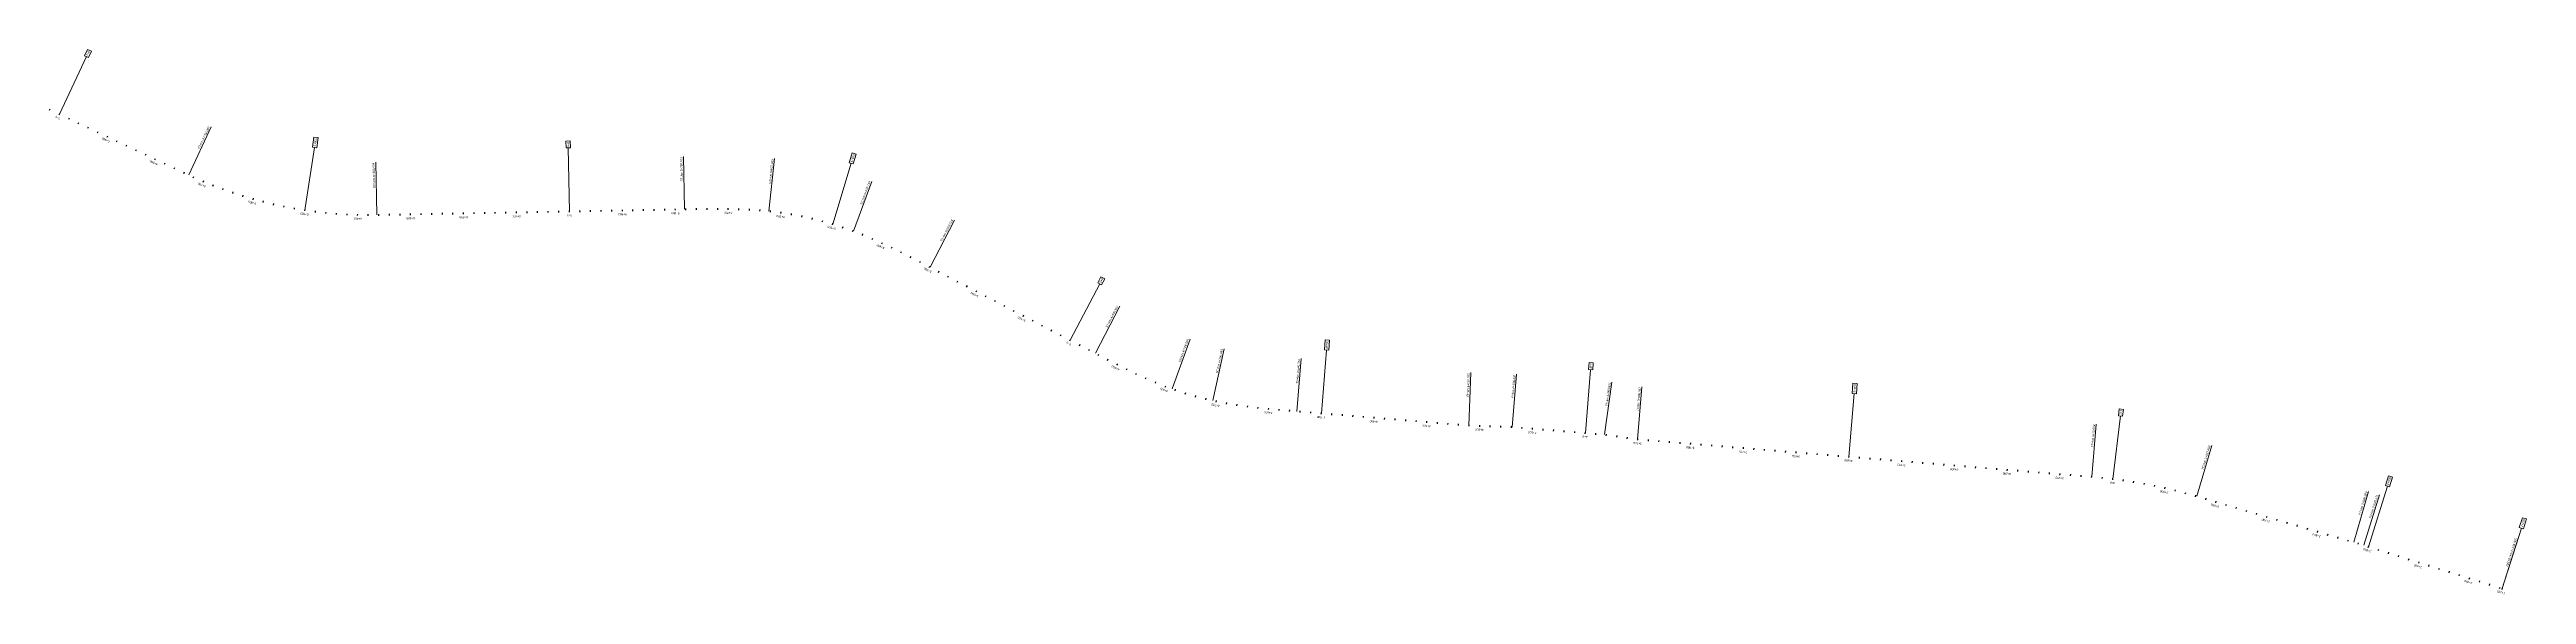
# Model space of a CAD drawing. Header units: metres. Extents: x 286368 to 330619, y 7396693 to 7466163.
# Drawn here: x 325942 to 330619, y 7396693 to 7397723 of the extents above; entities that cross this region are included whole.
import ezdxf

# ---------------------------------------------------------------- set-up
doc = ezdxf.new("R2010")
doc.units = ezdxf.units.M
doc.header["$MEASUREMENT"] = 0
for name, color, linetype, lineweight in [('U-HZ-ESTACAS', 3, 'Continuous', 30), ('U-HZ-KM', 1, 'Continuous', 20), ('U-HZ-NOTAVEIS', 2, 'Continuous', 30)]:
    doc.layers.add(name, color=color, linetype=linetype, lineweight=lineweight)
doc.layers.add('U-HZ-TRAÇO', color=3, linetype='TIC_LINE')
doc.styles.add('ARIAL', font='arial.ttf')
doc.styles.get("Standard").update_dxf_attribs({"font": 'arial.ttf'})
doc.linetypes.add('TIC_LINE', pattern='A,3.5,-0.25,["TIC",Standard,S=0.175,R=0,X=-0.05,Y=-0.1],-0.5', length=4.25)

# ---------------------------------------------------------------- blocks, each defined once
blk = doc.blocks.new('AeccTick (TIC)')
at = {"layer": 'U-HZ-TRAÇO', "lineweight": -2}
blk.add_line((0, 0.75), (0, -0.75), dxfattribs=at)

msp = doc.modelspace()

# ---------------------------------------------------------------- linework, layer by layer
at = {"layer": 'U-HZ-KM', "color": 1, "linetype": 'Continuous', "lineweight": 0}
for p, q in [((325960.3, 7397600.9), (326011.4, 7397709.5)), ((326013.2, 7397722.9), (326007.7, 7397711.2)), ((326007.7, 7397711.2), (326015.1, 7397707.7)), ((326020.6, 7397719.5), (326013.2, 7397722.9)), ((326015.1, 7397707.7), (326020.6, 7397719.5)), ((326441, 7397557.5), (326438.1, 7397538.5)), ((326449, 7397556.3), (326441, 7397557.5)), ((326446.1, 7397537.3), (326449, 7397556.3)), ((326424, 7397419.3), (326442.1, 7397537.9)), ((326438.1, 7397538.5), (326446.1, 7397537.3)), ((326925, 7397550), (326916.9, 7397549.8)), ((326916.9, 7397549.8), (326917.2, 7397536.8)), ((326917.2, 7397536.8), (326925.3, 7397537)), ((326923.4, 7397416.9), (326921.2, 7397536.9)), ((326925.3, 7397537), (326925, 7397550)), ((327420.6, 7397393), (327455.4, 7397507.8)), ((327457.1, 7397527.4), (327451.5, 7397509)), ((327451.5, 7397509), (327459.2, 7397506.7)), ((327464.8, 7397525), (327457.1, 7397527.4)), ((327459.2, 7397506.7), (327464.8, 7397525)), ((327869.3, 7397173.7), (327924.8, 7397280.1)), ((327927.2, 7397293.5), (327921.2, 7397282)), ((327921.2, 7397282), (327928.4, 7397278.3)), ((327934.4, 7397289.8), (327927.2, 7397293.5)), ((327928.4, 7397278.3), (327934.4, 7397289.8)), ((328343.4, 7397035.3), (328353.3, 7397154.9)), ((328350.9, 7397174.5), (328349.3, 7397155.2)), ((328349.3, 7397155.2), (328357.3, 7397154.5)), ((328358.9, 7397173.8), (328350.9, 7397174.5)), ((328357.3, 7397154.5), (328358.9, 7397173.8)), ((328848.9, 7397131.2), (328847.8, 7397118.1)), ((328857, 7397130.5), (328848.9, 7397131.2)), ((328855.9, 7397117.4), (328857, 7397130.5)), ((328842, 7396998.2), (328851.9, 7397117.8)), ((328847.8, 7397118.1), (328855.9, 7397117.4)), ((329347.3, 7397092.2), (329345.7, 7397073.1)), ((329355.3, 7397091.5), (329347.3, 7397092.2)), ((329353.8, 7397072.4), (329355.3, 7397091.5)), ((329339.8, 7396953.1), (329349.7, 7397072.7)), ((329345.7, 7397073.1), (329353.8, 7397072.4)), ((329850.3, 7397043.7), (329848.7, 7397030.8)), ((329858.3, 7397042.7), (329850.3, 7397043.7)), ((329856.7, 7397029.8), (329858.3, 7397042.7)), ((329838.1, 7396911.2), (329852.7, 7397030.3)), ((329848.7, 7397030.8), (329856.7, 7397029.8)), ((330320.9, 7396783.3), (330356.8, 7396897.8)), ((330358.7, 7396917.4), (330353, 7396899)), ((330353, 7396899), (330360.7, 7396896.6)), ((330366.4, 7396915), (330358.7, 7396917.4)), ((330360.7, 7396896.6), (330366.4, 7396915)), ((330573.7, 7396704), (330609.7, 7396818.5)), ((330611.6, 7396838.1), (330605.8, 7396819.7)), ((330605.8, 7396819.7), (330613.5, 7396817.3)), ((330619.3, 7396835.7), (330611.6, 7396838.1)), ((330613.5, 7396817.3), (330619.3, 7396835.7))]:
    msp.add_line(p, q, dxfattribs=at)
at = {"layer": 'U-HZ-NOTAVEIS', "color": 1, "linetype": 'Continuous', "lineweight": 0}
for p, q in [((326204.4, 7397486.1), (326247, 7397576.6)), ((326559.6, 7397410.2), (326557.7, 7397510.2)), ((327140.5, 7397420.9), (327138.6, 7397520.9)), ((327300.3, 7397417.3), (327310.8, 7397516.7)), ((327459.7, 7397379.8), (327494.7, 7397473.5)), ((327604.4, 7397311.8), (327650.7, 7397400.5)), ((327916.6, 7397149.1), (327962.8, 7397237.8)), ((328061.5, 7397081.6), (328095.7, 7397175.6)), ((328138.7, 7397059.3), (328159.9, 7397157)), ((328297.3, 7397039.1), (328305.5, 7397138.7)), ((328622.2, 7397012.3), (328625.5, 7397112.2)), ((328704, 7397009.5), (328712.2, 7397109.2)), ((328877.9, 7396995.2), (328892.3, 7397094.2)), ((328940.6, 7396986.1), (328948.8, 7397085.7)), ((329798.6, 7396915.2), (329806.8, 7397014.9)), ((329996.9, 7396878.5), (330025, 7396974.4)), ((330293.2, 7396791.8), (330321.2, 7396887.8)), ((330312, 7396786.1), (330342, 7396881.5)), ((330573.7, 7396704), (330603.7, 7396799.4))]:
    msp.add_line(p, q, dxfattribs=at)

# ---------------------------------------------------------------- block references
at = {"layer": 'U-HZ-TRAÇO', "color": 40, "linetype": 'Continuous', "lineweight": 30}
for p, xscale, yscale, zscale, rotation in [((325942.2, 7397609.4), 2, 2, 2, 154.8176198758796), ((325960.3, 7397600.9), 2, 2, 2, 154.8176198758796), ((325978.4, 7397592.4), 2, 2, 2, 154.8176198758796), ((325996.5, 7397583.9), 2, 2, 2, 154.8176198758796), ((326014.6, 7397575.3), 2, 2, 2, 154.8176198758796), ((326032.7, 7397566.8), 2, 2, 2, 154.8176198758796), ((326050.8, 7397558.3), 2, 2, 2, 154.8176198758796), ((326068.9, 7397549.8), 2, 2, 2, 154.8176198758796), ((326087, 7397541.3), 2, 2, 2, 154.8176198758796), ((326105.1, 7397532.8), 2, 2, 2, 154.8176198758796), ((326123.2, 7397524.3), 2, 2, 2, 154.8176198758796), ((326141.3, 7397515.8), 2, 2, 2, 154.8176198758796), ((326159.4, 7397507.3), 2, 2, 2, 154.8176198758796), ((326177.5, 7397498.8), 2, 2, 2, 154.8176198758796), ((326195.6, 7397490.2), 2, 2, 2, 154.8176198758796), ((326213.7, 7397481.8), 2, 2, 2, 155.5529259975067), ((326232.1, 7397473.7), 2, 2, 2, 156.9853204853466), ((326250.6, 7397466.2), 2, 2, 2, 158.4177149731668), ((326269.2, 7397459), 2, 2, 2, 159.8501094610052), ((326288.1, 7397452.4), 2, 2, 2, 161.2825039488293), ((326307.1, 7397446.2), 2, 2, 2, 162.7148984366538), ((326326.3, 7397440.5), 2, 2, 2, 164.1472929244754), ((326345.6, 7397435.3), 2, 2, 2, 165.5796874123126), ((326365, 7397430.5), 2, 2, 2, 167.012081900137), ((326384.6, 7397426.3), 2, 2, 2, 168.4444763879663), ((326404.2, 7397422.5), 2, 2, 2, 169.8768708757898), ((326424, 7397419.3), 2, 2, 2, 171.3092653636154), ((326443.8, 7397416.5), 2, 2, 2, 172.7416598514428), ((326463.6, 7397414.2), 1.999999999999999, 1.999999999999999, 1.999999999999999, 174.1740543392672), ((326483.5, 7397412.4), 2, 2, 2, 175.606448827098), ((326503.5, 7397411.1), 2, 2, 2, 177.0388433149224), ((326523.5, 7397410.4), 2, 2, 2, 178.4712378027514), ((326543.5, 7397410.1), 2, 2, 2, 179.9036322905813), ((326563.5, 7397410.3), 2, 2, 2, 181.054653585303), ((326583.5, 7397410.6), 2, 2, 2, 181.054653585303), ((326603.5, 7397411), 2, 2, 2, 181.054653585303), ((326623.5, 7397411.4), 2, 2, 2, 181.054653585303), ((326643.5, 7397411.7), 2, 2, 2, 181.054653585303), ((326663.5, 7397412.1), 2, 2, 2, 181.054653585303), ((326683.5, 7397412.5), 2, 2, 2, 181.054653585303), ((326703.5, 7397412.9), 2, 2, 2, 181.054653585303), ((326723.5, 7397413.2), 2, 2, 2, 181.054653585303), ((326743.5, 7397413.6), 2, 2, 2, 181.054653585303), ((326763.5, 7397414), 2, 2, 2, 181.054653585303), ((326783.4, 7397414.3), 2, 2, 2, 181.054653585303), ((326803.4, 7397414.7), 2, 2, 2, 181.054653585303), ((326823.4, 7397415.1), 2, 2, 2, 181.054653585303), ((326843.4, 7397415.4), 2, 2, 2, 181.054653585303), ((326863.4, 7397415.8), 2, 2, 2, 181.054653585303), ((326883.4, 7397416.2), 2, 2, 2, 181.054653585303), ((326903.4, 7397416.5), 2, 2, 2, 181.054653585303), ((326923.4, 7397416.9), 2, 2, 2, 181.054653585303), ((326943.4, 7397417.3), 2, 2, 2, 181.054653585303), ((326963.4, 7397417.6), 2, 2, 2, 181.054653585303), ((326983.4, 7397418), 2, 2, 2, 181.054653585303), ((327003.4, 7397418.4), 2, 2, 2, 181.054653585303), ((327023.4, 7397418.7), 2, 2, 2, 181.054653585303), ((327043.4, 7397419.1), 2, 2, 2, 181.054653585303), ((327063.4, 7397419.5), 2, 2, 2, 181.054653585303), ((327083.4, 7397419.8), 2, 2, 2, 181.054653585303), ((327103.4, 7397420.2), 2, 2, 2, 181.054653585303), ((327123.4, 7397420.6), 2, 2, 2, 181.054653585303), ((327143.4, 7397421), 2, 2, 2, 181.0522842284591), ((327163.4, 7397421.3), 2, 2, 2, 180.9097849843001), ((327183.4, 7397421.6), 2, 2, 2, 180.5469173573973), ((327203.4, 7397421.7), 2, 2, 2, 179.9636813477535), ((327223.4, 7397421.5), 1.999999999999999, 1.999999999999999, 1.999999999999999, 179.1600769553664), ((327223.4, 7397421.5), 1.999999999999999, 1.999999999999999, 1.999999999999999, 179.1600769553664), ((327243.4, 7397421), 2, 2, 2, 178.1361041802363), ((327263.4, 7397420.2), 2, 2, 2, 176.8917630223639), ((327283.3, 7397418.8), 2, 2, 2, 175.4270534817489), ((327303.2, 7397417), 2, 2, 2, 173.7443449149781), ((327323.1, 7397414.5), 2, 2, 2, 171.9813978530417), ((327323.1, 7397414.5), 2, 2, 2, 171.9813978530417), ((327342.8, 7397411.4), 2, 2, 2, 170.2184507910963), ((327362.5, 7397407.7), 1.999999999999999, 1.999999999999999, 1.999999999999999, 168.4555037291585), ((327382, 7397403.4), 2, 2, 2, 166.6925566672225), ((327401.4, 7397398.5), 2, 2, 2, 164.9296096052645), ((327420.6, 7397393), 2, 2, 2, 163.1666625433374), ((327420.6, 7397393), 2, 2, 2, 163.1666625433374), ((327439.7, 7397386.9), 2, 2, 2, 161.4037154814011), ((327458.5, 7397380.2), 2, 2, 2, 159.6407684194529), ((327477.2, 7397373), 2, 2, 2, 157.9743418207336), ((327495.6, 7397365.3), 2, 2, 2, 156.5278315057459), ((327513.9, 7397357.1), 2, 2, 2, 155.3016895735008), ((327532, 7397348.6), 2, 2, 2, 154.2959160239982), ((327549.9, 7397339.8), 2, 2, 2, 153.5105108572384), ((327567.8, 7397330.7), 2, 2, 2, 152.9454740732212), ((327585.6, 7397321.6), 2, 2, 2, 152.6008056719466), ((327603.3, 7397312.4), 2, 2, 2, 152.4765056534146), ((327621, 7397303.1), 1.999999999999999, 1.999999999999999, 1.999999999999999, 152.4760535545257), ((327638.8, 7397293.9), 1.999999999999999, 1.999999999999999, 1.999999999999999, 152.4760535545257), ((327656.5, 7397284.6), 1.999999999999999, 1.999999999999999, 1.999999999999999, 152.4760535545257), ((327674.2, 7397275.4), 1.999999999999999, 1.999999999999999, 1.999999999999999, 152.4760535545257), ((327692, 7397266.2), 1.999999999999999, 1.999999999999999, 1.999999999999999, 152.4760535545257), ((327709.7, 7397256.9), 1.999999999999999, 1.999999999999999, 1.999999999999999, 152.4760535545257), ((327727.5, 7397247.7), 1.999999999999999, 1.999999999999999, 1.999999999999999, 152.4760535545257), ((327745.2, 7397238.4), 1.999999999999999, 1.999999999999999, 1.999999999999999, 152.4760535545257), ((327762.9, 7397229.2), 1.999999999999999, 1.999999999999999, 1.999999999999999, 152.4760535545257), ((327780.7, 7397219.9), 1.999999999999999, 1.999999999999999, 1.999999999999999, 152.4760535545257), ((327798.4, 7397210.7), 1.999999999999999, 1.999999999999999, 1.999999999999999, 152.4760535545257), ((327816.1, 7397201.5), 1.999999999999999, 1.999999999999999, 1.999999999999999, 152.4760535545257), ((327833.9, 7397192.2), 1.999999999999999, 1.999999999999999, 1.999999999999999, 152.4760535545257), ((327851.6, 7397183), 1.999999999999999, 1.999999999999999, 1.999999999999999, 152.4760535545257), ((327869.3, 7397173.7), 1.999999999999999, 1.999999999999999, 1.999999999999999, 152.4760535545257), ((327887.1, 7397164.5), 1.999999999999999, 1.999999999999999, 1.999999999999999, 152.4760535545257), ((327904.8, 7397155.2), 1.999999999999999, 1.999999999999999, 1.999999999999999, 152.4760535545257), ((327922.6, 7397146), 2, 2, 2, 152.4893867842662), ((327940.3, 7397136.8), 2, 2, 2, 152.6885395809337), ((327958.1, 7397127.7), 1.999999999999999, 1.999999999999999, 1.999999999999999, 153.1263832207681), ((327976, 7397118.7), 2, 2, 2, 153.8026676687073), ((327994, 7397110), 2, 2, 2, 154.7165697871316), ((328012.2, 7397101.7), 2, 2, 2, 155.8661398284906), ((328030.5, 7397093.7), 1.999999999999999, 1.999999999999999, 1.999999999999999, 157.2475772375722), ((328049.1, 7397086.2), 2, 2, 2, 158.854379313168), ((328067.8, 7397079.3), 2, 2, 2, 160.6826339102029), ((328086.8, 7397073), 1.999999999999999, 1.999999999999999, 1.999999999999999, 162.5924932272982), ((328106, 7397067.3), 2, 2, 2, 164.5023525444127), ((328125.4, 7397062.3), 2, 2, 2, 166.4122118615216), ((328144.9, 7397057.9), 1.999999999999999, 1.999999999999999, 1.999999999999999, 168.2948781182503), ((328164.5, 7397054.2), 2, 2, 2, 169.9780888133521), ((328184.2, 7397051), 2, 2, 2, 171.4390036860447), ((328204.1, 7397048.2), 2, 2, 2, 172.6699656419302), ((328223.9, 7397045.8), 2, 2, 2, 173.666333215037), ((328243.8, 7397043.8), 2, 2, 2, 174.425601308308), ((328263.7, 7397041.9), 2, 2, 2, 174.9466261496213), ((328283.7, 7397040.2), 2, 2, 2, 175.2290090659545), ((328303.6, 7397038.6), 2, 2, 2, 175.2846706972625), ((328323.5, 7397036.9), 2, 2, 2, 175.2846706972625), ((328343.4, 7397035.3), 2, 2, 2, 175.2846706972625), ((328363.4, 7397033.6), 2, 2, 2, 175.2846706972625), ((328383.3, 7397032), 2, 2, 2, 175.2846706972625), ((328403.2, 7397030.3), 2, 2, 2, 175.2846706972625), ((328423.2, 7397028.7), 2, 2, 2, 175.2846706972625), ((328443.1, 7397027.1), 2, 2, 2, 175.2846706972625), ((328463, 7397025.4), 2, 2, 2, 175.2846706972625), ((328483, 7397023.8), 2, 2, 2, 175.2846706972625), ((328502.9, 7397022.1), 2, 2, 2, 175.2846706972625), ((328522.8, 7397020.5), 2, 2, 2, 175.2846706972625), ((328542.8, 7397018.8), 2, 2, 2, 175.2846706972625), ((328562.7, 7397017.2), 2, 2, 2, 175.2846706972625), ((328582.6, 7397015.5), 2, 2, 2, 175.2846706972625), ((328602.6, 7397013.9), 2, 2, 2, 175.2846706972625), ((328622.5, 7397012.3), 2, 2, 2, 178.0857009259074), ((328642.5, 7397011.6), 2, 2, 2, 178.0857009259074), ((328662.5, 7397010.9), 2, 2, 2, 178.0857009259074), ((328682.5, 7397010.3), 2, 2, 2, 178.0857009259074), ((328702.5, 7397009.6), 2, 2, 2, 178.0857009259074), ((328722.4, 7397008), 2, 2, 2, 175.2846706965043), ((328742.3, 7397006.4), 2, 2, 2, 175.2846706965043), ((328762.3, 7397004.7), 2, 2, 2, 175.2846706965043), ((328782.2, 7397003.1), 2, 2, 2, 175.2846706965043), ((328802.1, 7397001.5), 2, 2, 2, 175.2846706965043), ((328822.1, 7396999.8), 2, 2, 2, 175.2846706965043), ((328842, 7396998.2), 2, 2, 2, 175.2846706965043), ((328861.9, 7396996.5), 2, 2, 2, 175.2846706965043), ((328881.8, 7396994.6), 2, 2, 2, 171.7275092751131), ((328901.6, 7396991.8), 2, 2, 2, 171.7275092751131), ((328921.4, 7396988.9), 2, 2, 2, 171.7275092751131), ((328941.2, 7396986), 2, 2, 2, 175.2800333960988), ((328961.1, 7396984.4), 2, 2, 2, 175.2800333960988), ((328981.1, 7396982.7), 2, 2, 2, 175.2800333960988), ((329001, 7396981.1), 2, 2, 2, 175.2800333960988), ((329020.9, 7396979.5), 2, 2, 2, 175.2800333960988), ((329040.9, 7396977.8), 2, 2, 2, 175.2800333960988), ((329060.8, 7396976.2), 2, 2, 2, 175.2800333960988), ((329080.7, 7396974.5), 2, 2, 2, 175.2800333960988), ((329100.7, 7396972.9), 2, 2, 2, 175.2800333960988), ((329120.6, 7396971.2), 2, 2, 2, 175.2800333960988), ((329140.5, 7396969.6), 2, 2, 2, 175.2800333960988), ((329160.5, 7396967.9), 2, 2, 2, 175.2800333960988), ((329180.4, 7396966.3), 2, 2, 2, 175.2800333960988), ((329200.3, 7396964.6), 2, 2, 2, 175.2800333960988), ((329220.3, 7396963), 2, 2, 2, 175.2800333960988), ((329240.2, 7396961.4), 2, 2, 2, 175.2800333960988), ((329260.1, 7396959.7), 2, 2, 2, 175.2800333960988), ((329280.1, 7396958.1), 2, 2, 2, 175.2800333960988), ((329300, 7396956.4), 2, 2, 2, 175.2800333960988), ((329319.9, 7396954.8), 2, 2, 2, 175.2800333960988), ((329339.8, 7396953.1), 2, 2, 2, 175.2800333960988), ((329359.8, 7396951.5), 2, 2, 2, 175.2800333960988), ((329379.7, 7396949.8), 2, 2, 2, 175.2800333960988), ((329399.6, 7396948.2), 2, 2, 2, 175.2800333960988), ((329419.6, 7396946.5), 2, 2, 2, 175.2800333960988), ((329439.5, 7396944.9), 2, 2, 2, 175.2800333960988), ((329459.4, 7396943.3), 2, 2, 2, 175.2800333960988), ((329479.4, 7396941.6), 2, 2, 2, 175.2800333960988), ((329499.3, 7396940), 2, 2, 2, 175.2800333960988), ((329519.2, 7396938.3), 2, 2, 2, 175.2800333960988), ((329539.2, 7396936.7), 2, 2, 2, 175.2800333960988), ((329559.1, 7396935), 2, 2, 2, 175.2800333960988), ((329579, 7396933.4), 2, 2, 2, 175.2800333960988), ((329599, 7396931.7), 2, 2, 2, 175.2800333960988), ((329618.9, 7396930.1), 2, 2, 2, 175.2800333960988), ((329638.8, 7396928.4), 2, 2, 2, 175.2800333960988), ((329658.8, 7396926.8), 2, 2, 2, 175.2800333960988), ((329678.7, 7396925.1), 2, 2, 2, 175.2800333960988), ((329698.6, 7396923.5), 2, 2, 2, 175.2800333960988), ((329718.6, 7396921.9), 2, 2, 2, 175.2800333960988), ((329738.5, 7396920.2), 2, 2, 2, 175.2800333960988), ((329758.4, 7396918.6), 2, 2, 2, 175.2800333960988), ((329778.4, 7396916.9), 2, 2, 2, 175.2800333960988), ((329798.3, 7396915.3), 2, 2, 2, 175.2800333960988), ((329818.2, 7396913.4), 2, 2, 2, 174.1513768050761), ((329838.1, 7396911.2), 1.999999999999999, 1.999999999999999, 1.999999999999999, 173.005461214819), ((329857.9, 7396908.6), 2, 2, 2, 171.8595456245527), ((329877.7, 7396905.5), 2, 2, 2, 170.7136300342901), ((329897.4, 7396902.1), 2, 2, 2, 169.5677144440332), ((329917, 7396898.3), 2, 2, 2, 168.4217988537694), ((329936.6, 7396894.1), 1.999999999999999, 1.999999999999999, 1.999999999999999, 167.2758832635109), ((329956, 7396889.5), 2, 2, 2, 166.1299676732521), ((329975.4, 7396884.5), 2, 2, 2, 164.9840520829872), ((329994.7, 7396879.1), 2, 2, 2, 163.8381364927307), ((330013.9, 7396873.5), 2, 2, 2, 163.7011470473676), ((330033, 7396867.9), 2, 2, 2, 163.7011470473676), ((330052.2, 7396862.3), 2, 2, 2, 163.7011470473676), ((330071.4, 7396856.7), 2, 2, 2, 163.7011470473676), ((330090.6, 7396851.1), 2, 2, 2, 163.7011470473676), ((330109.8, 7396845.4), 2, 2, 2, 163.7011470473676), ((330129, 7396839.8), 2, 2, 2, 163.7011470473676), ((330148.2, 7396834.2), 2, 2, 2, 163.7011470473676), ((330167.4, 7396828.6), 2, 2, 2, 163.7011470473676), ((330186.6, 7396823), 2, 2, 2, 163.7011470473676), ((330205.8, 7396817.4), 2, 2, 2, 163.7011470473676), ((330225, 7396811.8), 2, 2, 2, 163.7011470473676), ((330244.2, 7396806.2), 2, 2, 2, 163.7011470473676), ((330263.4, 7396800.5), 2, 2, 2, 163.7011470473676), ((330282.6, 7396794.9), 2, 2, 2, 163.7011470473676), ((330301.8, 7396789.3), 1.999999999999999, 1.999999999999999, 1.999999999999999, 163.1866520323518), ((330320.9, 7396783.3), 2, 2, 2, 162.571900190594), ((330340, 7396777.4), 2, 2, 2, 162.571900190594), ((330359, 7396771.4), 2, 2, 2, 162.571900190594), ((330378.1, 7396765.4), 2, 2, 2, 162.571900190594), ((330397.2, 7396759.4), 2, 2, 2, 162.571900190594), ((330416.3, 7396753.4), 2, 2, 2, 162.571900190594), ((330435.4, 7396747.4), 2, 2, 2, 162.571900190594), ((330454.5, 7396741.4), 2, 2, 2, 162.571900190594), ((330473.5, 7396735.4), 2, 2, 2, 162.571900190594), ((330492.6, 7396729.4), 2, 2, 2, 162.571900190594), ((330511.7, 7396723.4), 2, 2, 2, 162.571900190594), ((330530.8, 7396717.4), 2, 2, 2, 162.571900190594), ((330549.9, 7396711.5), 2, 2, 2, 162.571900190594), ((330568.9, 7396705.5), 2, 2, 2, 162.571900190594), ((330573.7, 7396704), 2, 2, 2, 162.571900190594)]:
    msp.add_blockref('AeccTick (TIC)', p, dxfattribs=dict(at, xscale=xscale, yscale=yscale, zscale=zscale, rotation=rotation))

# ---------------------------------------------------------------- texts
at = {"layer": 'U-HZ-ESTACAS', "color": 40, "linetype": 'Continuous', "lineweight": 30, "char_height": 4, "attachment_point": 8, "style": 'ARIAL'}
for s, insert, rotation in [('{\\C3;7+0}', (325958.1, 7397596.1), 154.8176), ('{\\C3;6+900}', (326048.6, 7397553.6), 154.8176), ('{\\C3;6+800}', (326139.1, 7397511), 154.8176), ('{\\C3;6+700}', (326230, 7397468.9), 156.9853), ('{\\C3;6+600}', (326324.9, 7397435.4), 164.1473), ('{\\C3;6+500}', (326423.2, 7397414), 171.3093), ('{\\C3;6+0}', (326923.5, 7397411.6), 181.0547), ('{\\C3;5+900}', (327023.5, 7397413.5), 181.0547), ('{\\C3;5+800}', (327123.5, 7397415.3), 181.0547), ('{\\C3;5+700}', (327223.3, 7397416.2), 179.1601), ('{\\C3;6+400}', (326523.3, 7397405.1), 178.4712), ('{\\C3;6+300}', (326623.6, 7397406.1), 181.0547), ('{\\C3;6+200}', (326723.6, 7397408), 181.0547), ('{\\C3;6+100}', (326823.5, 7397409.8), 181.0547), ('{\\C3;5+600}', (327322.3, 7397409.3), 171.9814), ('{\\C3;5+500}', (327419.1, 7397387.9), 163.1667), ('{\\C3;5+400}', (327511.7, 7397352.3), 155.3017), ('{\\C3;5+300}', (327600.9, 7397307.7), 152.4765), ('{\\C3;5+200}', (327689.5, 7397261.5), 152.4761), ('{\\C3;5+100}', (327778.2, 7397215.3), 152.4761), ('{\\C3;5+0}', (327866.9, 7397169.1), 152.4761), ('{\\C3;4+900}', (327955.7, 7397123), 153.1264), ('{\\C3;4+800}', (328047.2, 7397081.3), 158.8544), ('{\\C3;4+700}', (328143.8, 7397052.8), 168.2949), ('{\\C3;4+600}', (328243.3, 7397038.5), 174.4256), ('{\\C3;4+500}', (328343, 7397030), 175.2847), ('{\\C3;4+400}', (328442.7, 7397021.8), 175.2847), ('{\\C3;4+300}', (328542.3, 7397013.6), 175.2847), ('{\\C3;4+200}', (328642.3, 7397006.3), 178.0857), ('{\\C3;4+100}', (328741.9, 7397001.1), 175.2847), ('{\\C3;4+0}', (328841.6, 7396992.9), 175.2847), ('{\\C3;3+900}', (328940.8, 7396980.8), 175.28), ('{\\C3;3+800}', (329040.4, 7396972.6), 175.28), ('{\\C3;3+700}', (329140.1, 7396964.3), 175.28), ('{\\C3;3+600}', (329239.8, 7396956.1), 175.28), ('{\\C3;3+500}', (329339.4, 7396947.9), 175.28), ('{\\C3;3+400}', (329439.1, 7396939.6), 175.28), ('{\\C3;3+300}', (329538.7, 7396931.4), 175.28), ('{\\C3;3+200}', (329638.4, 7396923.2), 175.28), ('{\\C3;3+100}', (329738.1, 7396915), 175.28), ('{\\C3;3+0}', (329837.4, 7396906), 173.0055), ('{\\C3;2+900}', (329935.4, 7396888.9), 167.2759), ('{\\C3;2+800}', (330031.6, 7396862.8), 163.7011), ('{\\C3;2+700}', (330127.5, 7396834.8), 163.7011), ('{\\C3;2+600}', (330223.5, 7396806.7), 163.7011), ('{\\C3;2+500}', (330319.3, 7396778.3), 162.5719), ('{\\C3;2+400}', (330414.7, 7396748.4), 162.5719), ('{\\C3;2+300}', (330510.1, 7396718.4), 162.5719), ('{\\C3;2+235}', (330572.1, 7396698.9), 162.5719)]:
    msp.add_mtext(s, dxfattribs=dict(at, insert=insert, rotation=rotation))
at = {"layer": 'U-HZ-KM', "color": 40, "linetype": 'Continuous', "lineweight": 30, "char_height": 4, "attachment_point": 4, "style": 'ARIAL'}
for s, insert, rotation in [('{\\C1;7+0}', (326012.2, 7397711.3), 64.8176), ('{\\C1;6+500}', (326442.4, 7397539.9), 81.3093), ('{\\C1;6+0}', (326921.2, 7397538.9), 91.0547), ('{\\C1;5+500}', (327456, 7397509.8), 73.1667), ('{\\C1;5+0}', (327925.7, 7397281.9), 62.4761), ('{\\C1;4+500}', (328353.5, 7397156.9), 85.2847), ('{\\C1;4+0}', (328852, 7397119.8), 85.2847), ('{\\C1;3+500}', (329349.9, 7397074.7), 85.28), ('{\\C1;3+0}', (329852.9, 7397032.3), 83.0055), ('{\\C1;2+500}', (330357.4, 7396899.7), 72.5719), ('{\\C1;2+235}', (330610.3, 7396820.4), 72.5719)]:
    msp.add_mtext(s, dxfattribs=dict(at, insert=insert, rotation=rotation))
at = {"layer": 'U-HZ-NOTAVEIS', "linetype": 'Continuous', "lineweight": 30, "char_height": 4, "attachment_point": 9, "style": 'ARIAL'}
for s, insert, rotation in [('PT=km 6+730,267', (326245.3, 7397576), 64.8176), ('PC=km 6+363,929', (326556.5, 7397508.9), 91.0547), ('ST=km 5+782,933', (327137.4, 7397519.6), 91.0547), ('CS=km 5+622,933', (327309.4, 7397515.6), 84.0029), ('SC=km 5+458,719', (327493.1, 7397472.7), 69.5278), ('TS=km 5+298,719', (327648.9, 7397399.9), 62.4761), ('ST=km 4+946,684', (327961.1, 7397237.2), 62.4761), ('CS=km 4+786,684', (328094, 7397174.8), 70.0443), ('SC=km 4+706,343', (328158.4, 7397156), 77.7164), ('TS=km 4+546,343', (328304.1, 7397137.6), 85.2847), ('PI=km 4+220,292', (328624.2, 7397111), 88.0857), ('PI=km 4+138,439', (328710.9, 7397108), 85.2847), ('PI=km 3+963,954', (328890.9, 7397093.1), 81.7275), ('PI=km 3+900,587', (328947.5, 7397084.6), 85.28), ('PT=km 3+39,699', (329805.4, 7397013.7), 85.28), ('PC=km 2+837,609', (330023.4, 7396973.6), 73.7011), ('PT=km 2+528,980', (330319.7, 7396887), 73.7011), ('PC=km 2+509,271', (330340.4, 7396880.7), 72.5719), ('INÍCIO=km 2+235,000', (330602.1, 7396798.5), 72.5719)]:
    msp.add_mtext(s, dxfattribs=dict(at, insert=insert, rotation=rotation))

doc.saveas('drawing.dxf')
